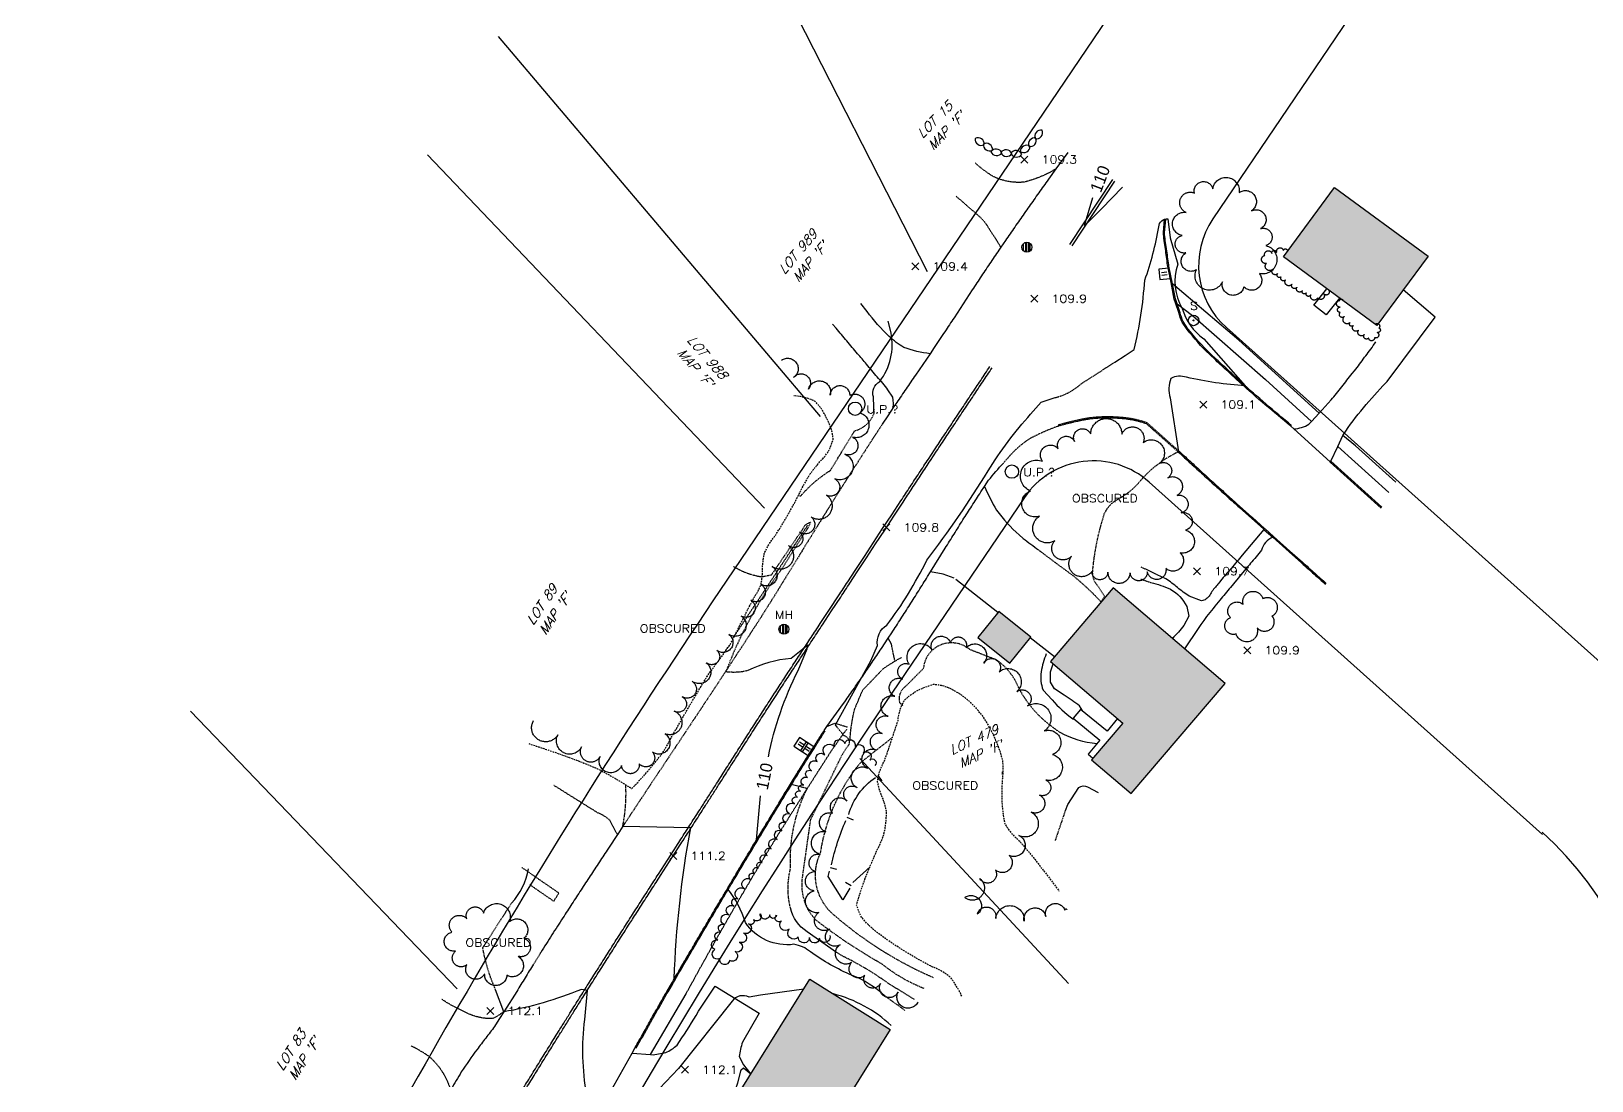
# Model space of a CAD drawing. Header units: feet. Extents: x 1023941 to 1026768, y 90264 to 94497.
# Drawn here: x 1024608.2 to 1025076.3, y 93862 to 94177 of the extents above; entities that cross this region are included whole.
import ezdxf
from ezdxf.enums import TextEntityAlignment as Align

# ---------------------------------------------------------------- set-up
doc = ezdxf.new("R2010")
doc.units = ezdxf.units.FT
doc.header["$MEASUREMENT"] = 0
for name, pattern in [('DASHED', [0.75, 0.5, -0.25]), ('HIDDEN', [0.375, 0.25, -0.125]), ('HIDDEN2', [0.1875, 0.125, -0.0625]), ('LTP300', [40, 40, 0]), ('LTP600', [40, 40, 0]), ('LTP610', [40, 40, 0]), ('LTP707', [40, 40, 0])]:
    doc.linetypes.add(name, pattern=pattern)
for name, color, linetype in [('ANNOTATE', 10, 'Continuous'), ('BRUSH', 9, 'Continuous'), ('BUILDING', 11, 'Continuous'), ('CB', 10, 'Continuous'), ('CF-FORMLINE', 11, 'HIDDEN'), ('CF-INDEX', 11, 'Continuous'), ('CF-INTERMED', 9, 'Continuous'), ('CF-OB_INTER', 9, 'HIDDEN'), ('CF-OBDEPINT', 9, 'LTP707'), ('CF-OBS_INDX', 11, 'HIDDEN'), ('CURB', 10, 'Continuous'), ('CURB_BACK', 9, 'Continuous'), ('CURB_BOTTOM', 10, 'Continuous'), ('CURB_OBSCURED', 10, 'HIDDEN2'), ('CURB_TOP', 10, 'Continuous'), ('DDRIVE', 9, 'HIDDEN2'), ('DECK', 10, 'Continuous'), ('DENSE_WD', 9, 'DASHED'), ('DRIVE', 10, 'Continuous'), ('DRIVE_OBSCURED', 10, 'HIDDEN2'), ('E1ABL', 4, 'Continuous'), ('E3BDL', 6, 'Continuous'), ('E6ABT-L', 4, 'Continuous'), ('E6BUH', 9, 'Continuous'), ('FENCE', 10, 'LTP300'), ('MH', 10, 'Continuous'), ('MH-OBS', 10, 'Continuous'), ('OBFENCE', 10, 'HIDDEN2'), ('OBS_PAVE', 10, 'HIDDEN'), ('PAINTLIN', 9, 'Continuous'), ('PAVED_RD', 10, 'Continuous'), ('SHRUBS', 9, 'LTP610'), ('SIDEWALK-OBS', 9, 'HIDDEN2'), ('SIGN', 10, 'Continuous'), ('SPOTELEV', 9, 'Continuous'), ('STEPS', 10, 'Continuous'), ('STONWALL', 10, 'Continuous'), ('TEXT-OBS', 2, 'Continuous'), ('TREELINE', 9, 'LTP600'), ('UPOLE_OBSCURED', 10, 'Continuous'), ('WALK', 10, 'Continuous')]:
    doc.layers.add(name, color=color, linetype=linetype)
doc.styles.add('60', font='simplex.shx', dxfattribs={"width": 1.15, "height": 2.4})
doc.styles.add('80SL', font='simplex.shx', dxfattribs={"oblique": 22, "height": 2.8})

# ---------------------------------------------------------------- blocks, each defined once
blk = doc.blocks.new('SIGN')
for radius in [0.49, 0.0508]:
    blk.add_circle((0, 0), radius)
blk = doc.blocks.new('CB_A')
for p, q in [((-0.12, -0.25), (-0.12, 0.25)), ((0.12, -0.25), (0.12, 0.25))]:
    blk.add_line(p, q)
at = {"flags": 128}
blk.add_lwpolyline([(0.49, 0.48), (-0.48, 0.48), (-0.48, -0.48), (0.49, -0.48)], close=True, dxfattribs=at)
blk = doc.blocks.new('STONE')
for centre, radius, start, end in [((-0.025391, -0.410156), 0.92069, 26.29479, 152.560272), ((-0.017578, 0.443359), 0.930561, 207.752918, 331.666791)]:
    blk.add_arc(centre, radius, start, end)
blk = doc.blocks.new('MH')
for p, q in [((-0.316406, -0.339844), (-0.316406, 0.349609)), ((-0.146484, 0.458984), (-0.146484, -0.427734)), ((0, -0.458984), (0, 0.474609)), ((0.146484, 0.443359), (0.146484, -0.435547)), ((0.302734, -0.332031), (0.302734, 0.365234))]:
    blk.add_line(p, q)
blk.add_circle((0, 0.007813), 0.470703)
blk = doc.blocks.new('UPOLE2')
blk.add_circle((0, 0), 0.5)
blk = doc.blocks.new('MH_OBS')
for p, q in [((-0.316406, -0.339844), (-0.316406, 0.349609)), ((-0.146484, 0.458984), (-0.146484, -0.427734)), ((0, -0.458984), (0, 0.474609)), ((0.146484, 0.443359), (0.146484, -0.435547)), ((0.302734, -0.332031), (0.302734, 0.365234))]:
    blk.add_line(p, q)
blk.add_circle((0, 0.007813), 0.470703)
blk = doc.blocks.new('SPOT')
for p, q in [((-0.5, -0.5), (0.5, 0.5)), ((-0.5, 0.5), (0.5, -0.5))]:
    blk.add_line(p, q)
blk = doc.blocks.new('DEPRESS2')
blk.add_line((0.005859, -0.996094), (0.001953, -0.001953))

msp = doc.modelspace()

# ---------------------------------------------------------------- hatches: boundary and pattern name
at = {"layer": 'E6BUH'}
h = msp.add_hatch(dxfattribs=at)
h.set_pattern_fill('ANSI36', color=256, scale=20, angle=340, style=0)
h.paths.add_polyline_path([(1024771, 93656.16), (1024780.84, 93670.66), (1024760.7, 93684.33), (1024750.86, 93669.83)])
h.paths.add_polyline_path([(1024760.42, 93725.93), (1024769.83, 93740.76), (1024773.47, 93738.45), (1024781.54, 93751.18), (1024777.49, 93753.75), (1024777.96, 93754.48), (1024762.6, 93764.22), (1024734.48, 93719.87), (1024746.36, 93712.33), (1024742.61, 93706.41), (1024749.65, 93701.94), (1024753.36, 93707.79), (1024760.33, 93703.37), (1024759.59, 93702.21), (1024764.16, 93699.31), (1024764.83, 93700.37), (1024767.91, 93698.41), (1024778.21, 93714.65)])
h.paths.add_polyline_path([(1024865.88, 93877.38), (1024841.75, 93892.45), (1024817.29, 93853.26), (1024841.42, 93838.2)])
h.paths.add_polyline_path([(1024898.42, 94002.86), (1024892.12, 93995.02), (1024901.72, 93987.31), (1024908.01, 93995.14)])
h.paths.add_polyline_path([(1024932.77, 94009.91), (1024913.92, 93987.84), (1024935.61, 93969.32), (1024926.26, 93958.36), (1024938.16, 93948.2), (1024966.37, 93981.22)])
h.paths.add_polyline_path([(1025011.87, 94088.63), (1025027.19, 94109.48), (1024999.11, 94130.12), (1024983.79, 94109.27)])

# ---------------------------------------------------------------- linework, layer by layer
at = {"layer": 'BRUSH', "flags": 128}
msp.add_lwpolyline([(1024847.77, 93905.58, -1), (1024844.62, 93904.76, -1), (1024841.63, 93904.95, -1), (1024838.27, 93905.16, -1), (1024835.55, 93907.55, -1), (1024833.24, 93910.01, -1), (1024831.7, 93911.66, -1), (1024829.71, 93911.83, -1), (1024826.84, 93912.09, -1), (1024824.8, 93910.44, -1), (1024823.29, 93909.23, -1), (1024821.88, 93906.31, -1), (1024820.61, 93903.59, -1), (1024819.29, 93900.79, -1), (1024817.7, 93898.11, -1), (1024814.72, 93898.66, -1), (1024813.27, 93901.43, -1), (1024814.09, 93904.19, -1), (1024815.07, 93906.62, -1), (1024815.99, 93908.91, -1), (1024817.45, 93911.81, -1), (1024818.92, 93914.43, -1), (1024820.12, 93916.57, -1), (1024822.1, 93919.6, -1), (1024823.98, 93922.41, -1), (1024825.16, 93924.16, -1), (1024826.28, 93925.82, -1), (1024827.41, 93927.48, -1), (1024828.9, 93929.64, -1), (1024830.18, 93931.64, -1), (1024831.93, 93934.38, -1), (1024833.31, 93937.04, -1), (1024834.48, 93939.53, -1), (1024835.67, 93942.09, -1), (1024837.09, 93945.15, -1), (1024838, 93947.1, -1), (1024838.9, 93948.88, -1), (1024839.81, 93950.68, -1), (1024841.04, 93953, -1), (1024842.27, 93955.03, -1), (1024843.96, 93957.81, -1), (1024846.19, 93959.81, -1), (1024849.08, 93962.39, -1), (1024852.21, 93963.22, -1), (1024855.3, 93962.33, -1), (1024857.7, 93960.33, -1), (1024859.7, 93958.27, -1), (1024861.26, 93956.66, -1), (1024861.26, 93956.66)], format="xyb", dxfattribs=at)
at = {"layer": 'BUILDING', "flags": 128}
for points in [[(1025011.87, 94088.63), (1024983.79, 94109.27), (1024999.11, 94130.12), (1025027.19, 94109.48), (1025011.87, 94088.63)], [(1024938.16, 93948.2), (1024966.37, 93981.22), (1024932.77, 94009.91), (1024913.92, 93987.84), (1024935.61, 93969.32), (1024926.26, 93958.36), (1024938.16, 93948.2)], [(1024908.01, 93995.14), (1024898.42, 94002.86), (1024892.12, 93995.02), (1024901.72, 93987.31), (1024908.01, 93995.14)], [(1024841.42, 93838.2), (1024817.29, 93853.26), (1024841.75, 93892.45), (1024865.88, 93877.38), (1024841.42, 93838.2)]]:
    msp.add_lwpolyline(points, close=True, dxfattribs=at)
at = {"layer": 'CF-FORMLINE', "elevation": 110, "flags": 128}
msp.add_lwpolyline([(1024827.3, 94013.17, -0.103335965), (1024818.85, 94016.33)], format="xyb", dxfattribs=at)
at = {"layer": 'CF-INDEX', "elevation": 110, "flags": 128}
for points in [[(1024935.49, 94130.18), (1024929.26, 94123.68), (1024925.98464, 94120.347), (1024924.12, 94118.7), (1024926.65, 94127.08)], [(1024839.37, 93950.08), (1024836.16, 93950.88), (1024825.72, 93934.27), (1024826.95, 93947.49)]]:
    msp.add_lwpolyline(points, dxfattribs=at)
for points in [[(1024829.29, 93959.26, -0.065665516), (1024838.21, 93985.15), (1024840.91, 93991.63), (1024841.15, 93992.78), (1024836.14, 93988.71, 0.098637022), (1024823.18, 93985.09)], [(1024849.73, 93900.54), (1024840.93162, 93906.71718, -0.198702841), (1024835.92, 93913.89)]]:
    msp.add_lwpolyline(points, format="xyb", dxfattribs=at)
at = {"layer": 'CF-INTERMED', "flags": 128}
for points, elevation in [([(1024933.27, 94077.7), (1024936.33893, 94079.6288), (1024939.08, 94081.48, 0.038825463), (1024942.23086, 94102.26042, 0.041262965), (1024946.42706, 94118.27833, -0.43046534), (1024949.18, 94120.67), (1024949.82179, 94115.01668), (1024952.13, 94107.06, 0.215470385), (1024953.45, 94093.81, 0.172915706), (1024959.90217, 94084.69558), (1024972.35, 94070.55, -0.038702644), (1024954.71367, 94073.14843, 0.200634828), (1024950.04, 94072.78, 0.163121565), (1024949.79, 94066.99), (1024952.31, 94050.76), (1024951.94, 94050.58)], 109), ([(1024860.96, 94064.15), (1024860.81, 94067.23, -0.346079124), (1024862.6993, 94071.84504, 0.216823227), (1024866.09, 94086.46), (1024865.26, 94090)], 109), ([(1024849.92, 93968.16), (1024849.4, 93968.85), (1024860.00048, 93988.01478), (1024862.06, 93992.6, -0.313499205), (1024864.88, 93998.74, 0.044791381), (1024876.83089, 94018.20031, 0.024752629), (1024895.22, 94045.03, -0.045744538), (1024907.98, 94062.08), (1024911.13, 94065.68), (1024915.35, 94067.05)], 109), ([(1024916.76, 93966.64, 0.098743146), (1024927.86, 93963.19)], 108), ([(1024918.45, 93943.15), (1024919.12, 93944.9), (1024922.48, 93950, -0.276322211), (1024925.0411, 93950.2268), (1024928.24, 93948.54)], 107), ([(1024864.2, 93887.54, 0.092294237), (1024854.39, 93893.62, -0.053168771), (1024841.9, 93900.7, 0.134597406), (1024836.96087, 93902.95268, -0.28631816), (1024822.41, 93909.48, 0.099320785), (1024817.04, 93919.62), (1024801.44, 93893.22), (1024801.03, 93892.6, -0.036507673), (1024806.01, 93937.89), (1024785.68, 93938.35), (1024785.86, 93939.7)], 111), ([(1024752.26, 93915.32, 0.138848763), (1024757.35, 93925.63)], 112), ([(1024774.78, 93857.91, -0.072995717), (1024774.19, 93880.38), (1024775.03, 93889.07), (1024773.20637, 93889.43905, -0.055530718), (1024749.89, 93882.68), (1024747.48, 93889.3)], 112), ([(1024839.91, 93889.5), (1024826.98517, 93887.65393), (1024823.49, 93887.1, 0.365215175), (1024818.41491, 93885.93597), (1024802.35, 93865.68), (1024792.85, 93855.63)], 112), ([(1024866.17, 93878.58, 0.126559638), (1024848.79, 93888.05)], 112)]:
    msp.add_lwpolyline(points, format="xyb", dxfattribs=dict(at, elevation=elevation))
at = {"layer": 'CF-INTERMED', "elevation": 113, "flags": 128}
msp.add_lwpolyline([(1024817.35, 93853.35), (1024820.18, 93861.38), (1024821.15517, 93865.33337), (1024821.8, 93865.92), (1024824.01, 93864.04)], dxfattribs=at)
at = {"layer": 'CF-OB_INTER', "flags": 128}
for points, elevation in [([(1024915.35, 94067.05, 0.126079399), (1024923.05, 94071.1), (1024933.27, 94077.7)], 109), ([(1024838.35, 94037.72), (1024838.97, 94037.47, -0.076411282), (1024847.9, 94045.16), (1024855.17, 94057.06, 0.244636867), (1024861.05, 94062.37), (1024860.96, 94064.15)], 109), ([(1024951.94, 94050.58, 0.102240205), (1024940.83142, 94042.01791, -0.090773962), (1024934.86, 94036.89, 0.17889982), (1024930.06409, 94032.23014, 0.058176124), (1024926.49, 94014.85, 0.197178022), (1024928.01, 94010.66), (1024930.13, 94007.4), (1024928.79, 94005.25)], 109), ([(1024869.66, 93974.65), (1024868.77, 93975.38, -0.313793221), (1024870.6, 93980.49), (1024875.93, 93985.87, -0.613213717), (1024889.62634, 93991.52189), (1024897.5774, 93988.42037, -0.150169362), (1024904.32114, 93979.98567, 0.133138244), (1024916.76, 93966.64)], 108), ([(1024876.01, 93889.67, -0.075501599), (1024863.41175, 93897.01968, -0.037380692), (1024843.35, 93910.42, -0.215905066), (1024839.51, 93922.82), (1024842.01, 93940.42), (1024851.49, 93959.93), (1024853.63484, 93963.22831, 0.367610194), (1024851.94, 93965.54), (1024849.92, 93968.16)], 109), ([(1024878.87, 93892.9, -0.076558458), (1024849.07658, 93911.67237, -0.345146356), (1024844.97, 93930.43, -0.134866918), (1024856.92015, 93957.46877), (1024866.54, 93965.06)], 108), ([(1024785.86, 93939.7, 0.055670513), (1024786.53, 93950.73)], 111), ([(1024747.48, 93889.3, -0.063085181), (1024743.63, 93901.95), (1024752.26, 93915.32)], 112)]:
    msp.add_lwpolyline(points, format="xyb", dxfattribs=dict(at, elevation=elevation))
for points, elevation in [([(1024915.4, 93934.07), (1024918.45, 93943.15)], 107), ([(1024870.21, 93883.14), (1024864.2, 93887.54)], 111)]:
    msp.add_lwpolyline(points, dxfattribs=dict(at, elevation=elevation))
at = {"layer": 'CF-OBDEPINT', "elevation": 107, "flags": 128}
for points in [[(1024853.4, 93941.93, -0.172583291), (1024861.44, 93953.03)], [(1024848.21, 93926.84, -0.046012046), (1024852.56, 93940.12)]]:
    msp.add_lwpolyline(points, format="xyb", dxfattribs=at)
for points in [[(1024899.46, 93954.71), (1024899.45, 93953.94)], [(1024853.7, 93919.77), (1024851.68, 93916.3), (1024851.68, 93916.3), (1024847.24, 93923.3), (1024847.68, 93924.91)], [(1024859.81, 93926.18), (1024854.67, 93921.52)]]:
    msp.add_lwpolyline(points, dxfattribs=at)
at = {"layer": 'CF-OBS_INDX', "elevation": 110, "flags": 128}
for points in [[(1024823.18, 93985.09, -0.091494711), (1024816.61, 93984.72, -0.071005789), (1024833.25327, 94015.47787), (1024841.21, 94027.99), (1024842, 94029.54, 0.263890852), (1024839.51815, 94027.46135), (1024830.14, 94013.74), (1024827.3, 94013.17)], [(1024835.92, 93913.89, -0.123367729), (1024835.96, 93925.75, -0.129877035), (1024840.94, 93949.69), (1024839.37, 93950.08)], [(1024873.11, 93886.4), (1024865.40758, 93891.13553, 0.042791058), (1024851.31365, 93899.55936), (1024849.73, 93900.54)]]:
    msp.add_lwpolyline(points, format="xyb", dxfattribs=at)
at = {"layer": 'CURB', "flags": 128}
for points in [[(1024986.04, 94058.43, -0.003018), (1024978.38, 94064.85, -0.006043), (1024970.86, 94071.46, -0.003017), (1024967.19, 94074.85, -0.003028), (1024963.51, 94078.24), (1024961.64, 94080.02, -0.038432), (1024954.92, 94087.49), (1024953.4, 94089.69, -0.048957), (1024952.43, 94092.6), (1024951.45, 94095.51), (1024951.08, 94096.62), (1024950.11, 94101.55), (1024949.14, 94106.43), (1024949.07, 94106.82, -0.008269), (1024948.44, 94111.7, -0.039439), (1024947.81, 94116.59), (1024948.17, 94120.49)], [(1024952.56, 94050.91, 0.000593), (1024956.25, 94047.53, 0.000593), (1024959.93, 94044.15, 0.000593), (1024963.64, 94040.79, 0.00059), (1024967.34, 94037.43, 0.000278), (1024969.09, 94035.86, 0.00029), (1024970.84, 94034.28, 0.000604), (1024974.49, 94031.02), (1024978.14, 94027.75), (1024978.29, 94027.62), (1024980.81, 94025.37), (1024985.76, 94020.97), (1024989.5, 94017.65, -0.000502), (1024993.23, 94014.32, -0.00023), (1024994.94, 94012.79, -0.00023), (1024996.65, 94011.26)]]:
    msp.add_lwpolyline(points, format="xyb", dxfattribs=at)
msp.add_lwpolyline([(1025013.18, 94033.87), (1024997.87, 94047.69), (1024997.79, 94047.76)], dxfattribs=at)
at = {"layer": 'CURB_BACK', "flags": 128}
for points in [[(1024986.26, 94058.68, -0.003008), (1024978.6, 94065.1, -0.00602), (1024971.08, 94071.71, -0.003005), (1024967.41, 94075.1, -0.003022), (1024963.73, 94078.49), (1024961.88, 94080.25, -0.038828), (1024955.17, 94087.72), (1024953.7, 94089.86, -0.047906), (1024952.81, 94092.5), (1024951.93, 94095.15), (1024951.41, 94096.71), (1024950.51, 94101.21), (1024949.46, 94106.51), (1024949.4, 94106.88, -0.008337), (1024948.77, 94111.73, -0.039491), (1024948.15, 94116.59), (1024948.5, 94120.46)], [(1024952.34, 94050.66, 0.000591), (1024956.02, 94047.28, 0.000591), (1024959.71, 94043.91, 0.000591), (1024963.41, 94040.55, 0.00059), (1024967.12, 94037.19, 0.000278), (1024968.87, 94035.61, 0.00029), (1024970.61, 94034.04), (1024977.93, 94027.5), (1024978.07, 94027.37), (1024980.6, 94025.12), (1024985.54, 94020.72), (1024989.27, 94017.4, -0.000499), (1024993.01, 94014.07, -0.000231), (1024994.73, 94012.53, -0.000231), (1024996.45, 94010.99)], [(1024789.66, 93871.81, -0.001202), (1024792.1, 93876.18, -0.001202), (1024794.54, 93880.54, -0.001202), (1024797.02, 93884.88, -0.001204), (1024799.5, 93889.23), (1024800.49, 93890.92, -0.000579), (1024803, 93895.24, -0.000437), (1024805.52, 93899.56, -0.000437), (1024808.06, 93903.87, -0.000397), (1024810.59, 93908.18, -0.000397), (1024813.14, 93912.49, -0.000361), (1024815.68, 93916.79, -0.000246), (1024817.43, 93919.72, -0.000266), (1024819.17, 93922.64, -0.00039), (1024821.74, 93926.93, -0.000426), (1024824.31, 93931.22, -0.000426), (1024826.89, 93935.5, -0.000426), (1024829.47, 93939.79, -0.000426), (1024832.07, 93944.06, -0.000433), (1024834.67, 93948.33, -0.000205), (1024835.91, 93950.35, -0.000626), (1024837.14, 93952.37, -0.00132), (1024839.78, 93956.62, -0.001739), (1024842.43, 93960.86, -0.001258), (1024844.37, 93963.91, -0.001258), (1024846.32, 93966.96)]]:
    msp.add_lwpolyline(points, format="xyb", dxfattribs=at)
msp.add_lwpolyline([(1025013.38, 94034.14), (1024998.02, 94048)], dxfattribs=at)
at = {"layer": 'CURB_BOTTOM', "flags": 128}
msp.add_lwpolyline([(1024789.37, 93871.98, -0.0012), (1024791.81, 93876.34, -0.0012), (1024794.25, 93880.71, -0.001201), (1024796.73, 93885.05, -0.001211), (1024799.21, 93889.39), (1024800.2, 93891.09, -0.000574), (1024802.72, 93895.41, -0.000436), (1024805.24, 93899.73, -0.000436), (1024807.77, 93904.04, -0.000397), (1024810.3, 93908.35, -0.000397), (1024812.85, 93912.65, -0.000362), (1024815.4, 93916.95, -0.000247), (1024817.14, 93919.88, -0.000266), (1024818.88, 93922.81, -0.00039), (1024821.45, 93927.1, -0.000424), (1024824.02, 93931.39, -0.000424), (1024826.6, 93935.67, -0.000429), (1024829.19, 93939.96, -0.000429), (1024831.79, 93944.23, -0.000429), (1024834.38, 93948.5, -0.000204), (1024835.62, 93950.52, -0.000626), (1024836.86, 93952.55, -0.001319), (1024839.5, 93956.79, -0.001741), (1024842.14, 93961.04, -0.00126), (1024844.09, 93964.09, -0.00126), (1024846.04, 93967.14)], format="xyb", dxfattribs=at)
at = {"layer": 'CURB_OBSCURED', "flags": 128}
for points in [[(1024916.24, 94058.86, -0.022756), (1024924.48, 94060.84, -0.05975), (1024934.75, 94061.19, -0.071056), (1024942.76, 94059.58), (1024950.81, 94052.45), (1024952.56, 94050.91)], [(1024916.31, 94058.54, -0.022796), (1024924.53, 94060.51, -0.059813), (1024934.72, 94060.86, -0.069434), (1024942.6, 94059.27), (1024951.39, 94051.5), (1024952.34, 94050.66)]]:
    msp.add_lwpolyline(points, format="xyb", dxfattribs=at)
at = {"layer": 'CURB_TOP', "flags": 128}
msp.add_lwpolyline([(1024789.39, 93871.97, -0.0012), (1024791.83, 93876.33, -0.0012), (1024794.27, 93880.7, -0.001201), (1024796.75, 93885.04, -0.001207), (1024799.23, 93889.38), (1024800.22, 93891.08, -0.000578), (1024802.73, 93895.4, -0.000436), (1024805.25, 93899.72, -0.000436), (1024807.79, 93904.03, -0.000397), (1024810.32, 93908.34, -0.000397), (1024812.87, 93912.64, -0.000363), (1024815.41, 93916.94, -0.000247), (1024817.16, 93919.87, -0.000265), (1024818.9, 93922.8, -0.000389), (1024821.47, 93927.09, -0.000425), (1024824.04, 93931.38, -0.000425), (1024826.62, 93935.66, -0.000427), (1024829.21, 93939.95, -0.000427), (1024831.8, 93944.22, -0.00043), (1024834.4, 93948.49, -0.000204), (1024835.64, 93950.51, -0.000626), (1024836.88, 93952.54, -0.00132), (1024839.52, 93956.78, -0.001742), (1024842.16, 93961.03, -0.001261), (1024844.11, 93964.08, -0.001261), (1024846.06, 93967.13)], format="xyb", dxfattribs=at)
at = {"layer": 'DDRIVE', "flags": 128}
for points in [[(1024915.56, 94135.66, -0.076129), (1024905.99, 94131.69, -0.137018), (1024896.7, 94133.41, -0.048015), (1024891.31, 94137.47)], [(1024885.61, 94127.44, -0.021558), (1024889.38, 94124.15, -0.021558), (1024893.16, 94120.86), (1024893.95, 94120.02, -0.036987), (1024895.77, 94117.26, -0.007964), (1024897.6, 94114.49), (1024899.01, 94112.14)], [(1024750.13, 93882.99, -0.074274), (1024746.57, 93880.65, -0.098552), (1024740.2, 93881.75, -0.048338), (1024731.37, 93886.42)], [(1024734.09, 93859.36, 0.027771), (1024731.98, 93863.93, 0.084078), (1024727.43, 93869.34, 0.039517), (1024722.12, 93872.47)]]:
    msp.add_lwpolyline(points, format="xyb", dxfattribs=at)
at = {"layer": 'DECK', "flags": 128}
msp.add_lwpolyline([(1024934, 93970.69), (1024930.89, 93966.91), (1024922.91, 93973.47), (1024920.75, 93970.84), (1024928.74, 93964.26), (1024925.25, 93960.02), (1024926.67, 93958.85)], dxfattribs=at)
at = {"layer": 'DENSE_WD', "flags": 128}
for points, elevation in [([(1024788.33, 93949.68, 0.024742), (1024797.35, 93960.08, 0.023906), (1024800.66, 93965.86, -0.001859), (1024803.97, 93971.63, -0.006488), (1024810.84, 93983.2, -0.010147), (1024814.22, 93987.9, 0.017009), (1024817.59, 93992.6, 0.020209), (1024820.73, 93998.71, -0.003105), (1024823.87, 94004.82, -0.001507), (1024825.45, 94007.76, 0.039408), (1024827.03, 94010.69, 0.057115), (1024827.54, 94015.47, -0.046574), (1024828.06, 94020.24, -0.064378), (1024831.5, 94025.85, 0.006226), (1024834.94, 94031.46, 0.006759), (1024838.36, 94037.74, -0.024985), (1024841.77, 94044.01, -0.01691), (1024844.76, 94047.82, 0.064737), (1024847.75, 94051.63), (1024848.72, 94054.49, 0.119609), (1024846.74, 94060.88, 0.106974), (1024843.12, 94066, 0.089876), (1024836.94, 94067.57)], 111.7), ([(1024887.37, 93887.36, 0.04377), (1024883.91, 93893.09, 0.086367), (1024878.27, 93896.26, -0.009412), (1024872.64, 93899.42, -0.031017), (1024861.33, 93906.96, -0.052179), (1024857.01, 93911.38), (1024855.74, 93914.73, -0.033073), (1024860.1, 93926.99, -0.006543), (1024862.01, 93931.47, 0.042653), (1024863.92, 93935.95, 0.070981), (1024864.69, 93942.92, 0.057196), (1024863.36, 93947.43, -0.065768), (1024862.03, 93951.95, -0.090307), (1024864.11, 93957.98, 0.002318), (1024866.2, 93964, 0.002344), (1024868.19, 93970.13, -0.113774), (1024870.18, 93976.26, -0.095818), (1024875.78, 93979.94), (1024878.81, 93981.01, -0.119851), (1024884.81, 93979.25, -0.069025), (1024889.95, 93975.57, -0.100892), (1024897.3, 93964.55, -0.050441), (1024899.5, 93958.15, -0.055635), (1024899.43, 93951.98, 0.022506), (1024899.36, 93945.81, 0.038742), (1024900.21, 93939.19, 0.097087), (1024904.47, 93934.15, -0.005862), (1024908.73, 93929.1, -0.005666), (1024916.5, 93918.98)], 112.16), ([(1024757.4, 93963.2, -0.007526), (1024769.52, 93959.06, -0.016631), (1024778.31, 93955.53, -0.020222), (1024788.33, 93949.68)], 111.66)]:
    msp.add_lwpolyline(points, format="xyb", dxfattribs=dict(at, elevation=elevation))
at = {"layer": 'DRIVE', "flags": 128}
for points in [[(1024997.87, 94047.69), (1024998.02, 94048), (1025000.1, 94052.37), (1025001.68, 94055.7), (1025001.8, 94055.94, -0.032277), (1025007.87, 94063.96, -0.019302), (1025014.51, 94071.45), (1025014.96, 94071.91), (1025029.38, 94091.16), (1025019.78, 94099.39)], [(1024877.81, 94080.19, -0.06088), (1024869.97, 94082.07, -0.050457), (1024865.53, 94085.39, -0.036064), (1024858.89, 94092.89), (1024857.04, 94095.27)], [(1024866.98, 94064.34), (1024866.63, 94067.2), (1024865.17, 94069.4, 0.022139), (1024861.96, 94073.23, 0.001071), (1024858.75, 94077.06, 0.000442), (1024857.41, 94078.63, -0.000135), (1024856.07, 94080.21, -0.000327), (1024852.84, 94084.03, 0.000305), (1024849.62, 94087.84), (1024848.54, 94089.11)], [(1024986.93, 94057.62, 0.108988), (1024991.47, 94059.03), (1024992.22, 94059.85), (1024994.51, 94062.33), (1024998.18, 94066.33, 0.012007), (1025001.32, 94070.29, -0.00199), (1025004.45, 94074.24), (1025005.15, 94075.11, 0.008483), (1025008.14, 94079.12, 0.010323), (1025011.13, 94083.13), (1025011.58, 94083.79)], [(1024894.16, 94040.39, 0.030685), (1024897.76, 94033.24, 0.057385), (1024904.53, 94025.86), (1024905.74, 94024.79, 0.01478), (1024908.05, 94023.05, 0.01478), (1024910.36, 94021.31)], [(1024977.93, 94027.5), (1024977.93, 94027.49), (1024971.39, 94019.72, 0.00028), (1024968.19, 94015.88, 0.000298), (1024964.98, 94012.04), (1024964.43, 94011.38, 0.001667), (1024962.36, 94008.86, -0.139576), (1024960.29, 94006.35), (1024959.22, 94006.07), (1024955.57, 94007.47, -0.046038), (1024952.05, 94010.03, 0.034471), (1024948.54, 94012.6), (1024945.96, 94013.84)], [(1024980.6, 94025.12), (1024980.6, 94025.12, 0.230834), (1024977.27, 94021.21, 0.001381), (1024973.95, 94017.3, 0.000594), (1024972.53, 94015.61), (1024971.12, 94013.92), (1024967.91, 94010.08, 0.003589), (1024964.7, 94006.24, 0.006748), (1024960.77, 94001.31, 0.012304), (1024954.18, 93991.63)], [(1024944.07, 94011.52, -0.055474), (1024949.89, 94009.5, -0.153927), (1024954.79, 94004.35), (1024955.46, 94001.42), (1024953.97, 93998.68, -0.03495), (1024950.52, 93994.75)], [(1024788.44, 93870.33), (1024793.96, 93869.89), (1024794.75, 93869.83), (1024798.51, 93870.46, 0.07589), (1024801.92, 93872.69, 0.009455), (1024807.6, 93881.6), (1024808.38, 93882.85), (1024813.33, 93890.35), (1024826.51, 93882.25), (1024821.53, 93873.57, 0.036459), (1024820.5, 93869.29), (1024821.84, 93866.83), (1024824, 93864.01)]]:
    msp.add_lwpolyline(points, format="xyb", dxfattribs=at)
for points in [[(1024885.01, 94012.86), (1024881.73, 94014.08), (1024877.95, 94014.74)], [(1024866.3, 93992.5), (1024866.19, 93993.02), (1024865.24, 93994.79)], [(1024846.88, 93968.31), (1024849.24, 93969.37), (1024850.6, 93968.94)]]:
    msp.add_lwpolyline(points, dxfattribs=at)
at = {"layer": 'DRIVE_OBSCURED', "flags": 128}
for points in [[(1024910.36, 94021.31, 0.000415), (1024912.04, 94020.04, 0.000415), (1024913.72, 94018.77, 0.000912), (1024917.43, 94016, -0.013163), (1024921.14, 94013.24, -0.030758), (1024928.45, 94006.41), (1024929.14, 94005.66)], [(1024784, 93935.87), (1024781.74, 93940.19, 0.086411), (1024778.14, 93942.41, -0.00086), (1024774.55, 93944.63, -0.001018), (1024770.31, 93947.29, -0.00097), (1024766.08, 93949.94), (1024764.91, 93950.68)]]:
    msp.add_lwpolyline(points, format="xyb", dxfattribs=at)
for points in [[(1024945.96, 94013.84), (1024941.1, 94016.17)], [(1024941.01, 94012.58), (1024944.07, 94011.52)], [(1024867.21, 93988.26), (1024866.3, 93992.5)], [(1024850.6, 93968.94), (1024853.13, 93968.12)]]:
    msp.add_lwpolyline(points, dxfattribs=at)
at = {"layer": 'E1ABL'}
for p, q in [((1024844.89018, 94061.3803), (1024748.38485, 94175.43541)), ((1024828.16262, 94033.89354), (1024727.00554, 94139.88773)), ((1024735.94122, 93889.58662), (1024655.90849, 93972.92892)), ((1024856.70632, 93958.68561), (1024919.31707, 93891.19973))]:
    msp.add_line(p, q, dxfattribs=at)
at = {"layer": 'E1ABL', "flags": 128}
msp.add_lwpolyline([(1024877.06546, 94104.75975), (1024833.15196, 94190.87196), (1024791.74303, 94239.69374)], dxfattribs=at)
at = {"layer": 'E3BDL'}
for p, q in [((1025026.62245, 94322.32312), (1024812.67811, 94006.01575)), ((1025076.32152, 94288.70761), (1024962.66256, 94120.6678)), ((1024966.68619, 94088.04324), (1025094.88261, 93973.16198)), ((1024943.507, 94041.67593), (1025061.51397, 93935.92579)), ((1024906.11473, 94037.0643), (1024862.37752, 93972.40075))]:
    msp.add_line(p, q, dxfattribs=at)
for centre, radius, start, end in [((1024983.37051, 94106.66134), 25, 145.9263205, 228.1353796), ((1024926.82267, 94023.05784), 25, 48.1353796, 145.9263205), ((1026563.31154, 92821.92104), 2113.48, 145.92632053, 153.20845171), ((1026563.31154, 92821.92104), 2053.48, 145.92632053, 162.19812253), ((1024994.66312, 93862.16921), 100, 318.1353796, 48.1353796)]:
    msp.add_arc(centre, radius, start, end, dxfattribs=at)
at = {"layer": 'FENCE', "flags": 128}
for points in [[(1024898.15, 94002.53), (1024885.58, 94012.42)], [(1024915.09, 93989.21), (1024907.83, 93994.92)]]:
    msp.add_lwpolyline(points, dxfattribs=at)
at = {"layer": 'OBFENCE', "flags": 128}
msp.add_lwpolyline([(1024841.08, 94028.73), (1024827.55, 94008.23), (1024819.15, 93995.62)], dxfattribs=at)
msp.add_lwpolyline([(1024853.77, 93964.01, -0.046277), (1024855.17, 93973.51), (1024856.62, 93976.94), (1024857.61, 93979.26), (1024858.91, 93980.61), (1024863.78, 93985.69, -0.03039), (1024869.29, 93989.08)], format="xyb", dxfattribs=at)
at = {"layer": 'OBS_PAVE', "flags": 128}
for points in [[(1024863.46, 94059.03, 0.000823), (1024861.55, 94056.1, 0.000823), (1024859.64, 94053.16, 0.001176), (1024856.94, 94048.96, 0.000722), (1024854.24, 94044.75, 0.000722), (1024851.56, 94040.52, 0.000534), (1024848.88, 94036.3), (1024848.69, 94036, 0.001283), (1024846.05, 94031.75, 0.000748), (1024843.4, 94027.51, 0.000748), (1024840.78, 94023.25), (1024838.17, 94018.99), (1024835.54, 94014.73, -0.000927), (1024832.92, 94010.47, -0.000927), (1024830.27, 94006.23, -0.001631), (1024827.62, 94002, -0.000859), (1024826.2, 93999.78, -0.000621), (1024824.78, 93997.56, -0.001178), (1024822.05, 93993.37, -0.000601), (1024819.33, 93989.18, -0.000601), (1024816.58, 93985, -0.000433), (1024813.83, 93980.82, -0.000433), (1024811.07, 93976.65, -0.000261), (1024808.31, 93972.48, -0.000261), (1024805.55, 93968.32), (1024802.78, 93964.15), (1024800, 93959.99), (1024797.23, 93955.83), (1024794.46, 93951.67, 0.00025), (1024791.69, 93947.5, 0.000237), (1024789.08, 93943.56, 0.000237), (1024786.47, 93939.62)], [(1024899.82, 94047.38), (1024901.89, 94049.8), (1024902.14, 94050.05, -0.049965), (1024907.4, 94054.56, -0.042394), (1024916.31, 94058.54)]]:
    msp.add_lwpolyline(points, format="xyb", dxfattribs=at)
msp.add_lwpolyline([(1024761.02, 93900.49), (1024759.05, 93897.34), (1024758.85, 93897.01)], dxfattribs=at)
at = {"layer": 'PAINTLIN', "flags": 128}
for points in [[(1024919.77, 94113), (1024932.66, 94132.48)], [(1024920.4, 94112.59), (1024933.25, 94132.01)]]:
    msp.add_lwpolyline(points, dxfattribs=at)
for points in [[(1024755.8, 93859.77, -0.000535), (1024758.42, 93864.02, -0.000368), (1024761.05, 93868.28, -0.000368), (1024763.69, 93872.52, -0.000392), (1024766.32, 93876.77, -0.00027), (1024768.15, 93879.7, -0.000352), (1024769.98, 93882.62, -0.00051), (1024772.64, 93886.85, -0.00038), (1024775.31, 93891.08, -0.00038), (1024777.99, 93895.31, -0.000233), (1024780.66, 93899.53, -0.000233), (1024783.35, 93903.75, -0.000208), (1024786.03, 93907.97), (1024787.12, 93909.67, -0.000129), (1024788.21, 93911.38, -0.000318), (1024790.91, 93915.59, -0.000197), (1024793.6, 93919.8, -0.000197), (1024796.31, 93924.01), (1024799.01, 93928.21), (1024801.72, 93932.42, 0.000102), (1024804.42, 93936.62, 0.000102), (1024807.12, 93940.83, 0.000296), (1024809.83, 93945.04, 0.000197), (1024811.62, 93947.85, 0.000145), (1024813.42, 93950.66, 0.000217), (1024816.11, 93954.87, -0.000126), (1024818.8, 93959.09, -0.000126), (1024821.49, 93963.3, -0.000511), (1024824.18, 93967.52, -0.000511), (1024826.89, 93971.72, -0.00073), (1024829.6, 93975.92), (1024831.17, 93978.33, -0.000511), (1024833.9, 93982.52, -0.000342), (1024836.64, 93986.7, -0.000342), (1024839.38, 93990.88, -0.000123), (1024842.13, 93995.06, -0.000123), (1024844.88, 93999.23), (1024847.63, 94003.41), (1024850.38, 94007.58, 0.000211), (1024853.13, 94011.76), (1024854.24, 94013.46), (1024855.36, 94015.15), (1024858.1, 94019.34), (1024860.84, 94023.52), (1024863.58, 94027.7), (1024866.32, 94031.88), (1024869.06, 94036.06, -0.000192), (1024871.81, 94040.24, -0.000192), (1024874.56, 94044.42, -0.000251), (1024877.31, 94048.59), (1024879.15, 94051.39, -0.000258), (1024881.92, 94055.56, -0.000252), (1024884.68, 94059.72, -0.000252), (1024887.45, 94063.89, -0.000253), (1024890.22, 94068.05, -0.000253), (1024893, 94072.21, -0.000253), (1024895.77, 94076.36)], [(1024756.43, 93859.37, -0.000536), (1024759.06, 93863.62, -0.000367), (1024761.68, 93867.88, -0.000367), (1024764.32, 93872.13, -0.000394), (1024766.96, 93876.37, -0.000271), (1024768.79, 93879.3, -0.000351), (1024770.61, 93882.22, -0.000509), (1024773.28, 93886.45, -0.000379), (1024775.94, 93890.68, -0.000379), (1024778.62, 93894.91, -0.000233), (1024781.3, 93899.13, -0.000233), (1024783.98, 93903.35, -0.000211), (1024786.66, 93907.56), (1024787.75, 93909.27, -0.000128), (1024788.84, 93910.97, -0.000316), (1024791.54, 93915.18, -0.000197), (1024794.24, 93919.39, -0.000197), (1024796.94, 93923.6), (1024799.64, 93927.81), (1024802.35, 93932.01, 0.000102), (1024805.05, 93936.22, 0.000102), (1024807.76, 93940.42, 0.000294), (1024810.46, 93944.63, 0.000196), (1024812.25, 93947.44, 0.000147), (1024814.05, 93950.25, 0.00022), (1024816.74, 93954.46, -0.000126), (1024819.43, 93958.68, -0.000126), (1024822.12, 93962.89, -0.000511), (1024824.81, 93967.11, -0.000511), (1024827.52, 93971.31, -0.000727), (1024830.23, 93975.51), (1024831.79, 93977.92, -0.000516), (1024834.53, 93982.11, -0.00034), (1024837.26, 93986.29, -0.00034), (1024840.01, 93990.47, -0.000125), (1024842.76, 93994.65, -0.000125), (1024845.51, 93998.82), (1024848.26, 94003), (1024851.01, 94007.17, 0.000213), (1024853.76, 94011.35), (1024854.87, 94013.05), (1024855.98, 94014.74), (1024858.72, 94018.92), (1024861.46, 94023.1), (1024864.21, 94027.29), (1024866.95, 94031.47), (1024869.69, 94035.65, -0.00019), (1024872.43, 94039.83, -0.00019), (1024875.18, 94044, -0.000256), (1024877.93, 94048.18), (1024879.78, 94050.97, -0.000255), (1024882.54, 94055.14, -0.000252), (1024885.3, 94059.31, -0.000252), (1024888.07, 94063.47, -0.000253), (1024890.84, 94067.63, -0.000253), (1024893.62, 94071.79, -0.000253), (1024896.4, 94075.95)]]:
    msp.add_lwpolyline(points, format="xyb", dxfattribs=at)
at = {"layer": 'PAVED_RD', "flags": 128}
for points in [[(1024919.16, 94140.64), (1024915.56, 94135.66), (1024913.3, 94132.54, 0.001562), (1024910.4, 94128.46, 0.001083), (1024907.51, 94124.38, 0.001083), (1024904.65, 94120.28, 0.001106), (1024901.79, 94116.18, 0.000542), (1024900.4, 94114.16), (1024899.01, 94112.14), (1024898.8, 94111.84, 0.002504), (1024896.01, 94107.69, 0.001286), (1024893.23, 94103.54, 0.001286), (1024890.48, 94099.36), (1024887.73, 94095.18), (1024884.99, 94091, -0.000946), (1024882.25, 94086.82, -0.000541), (1024880.66, 94084.44, -0.002181), (1024879.08, 94082.05), (1024877.81, 94080.19), (1024873.44, 94073.79, -0.000345), (1024870.61, 94069.67, 0.002523), (1024867.79, 94065.55), (1024866.98, 94064.34), (1024865.1, 94061.54), (1024863.46, 94059.03)], [(1024846.04, 93967.14), (1024846.88, 93968.31), (1024851.88, 93975.26, 0.001847), (1024854.74, 93979.36, 0.001715), (1024857.61, 93983.46, 0.001715), (1024860.41, 93987.59, 0.001961), (1024863.22, 93991.73), (1024865.24, 93994.79), (1024866.34, 93996.44, 0.002677), (1024869.04, 94000.64, 0.001554), (1024871.75, 94004.84, 0.001555), (1024874.41, 94009.08, 0.000929), (1024877.07, 94013.32), (1024877.95, 94014.74), (1024882.34, 94021.82, -0.000506), (1024885, 94026.06, -0.001473), (1024887.65, 94030.3, -0.001472), (1024890.35, 94034.5, -0.002712), (1024893.05, 94038.71), (1024894.16, 94040.39), (1024895.37, 94042.21, -0.02387), (1024899.82, 94047.38)], [(1024786.47, 93939.62), (1024786.17, 93939.17), (1024784.09, 93936.01), (1024784, 93935.87), (1024781.29, 93931.76, 0.000192), (1024778.59, 93927.66, 0.000196), (1024775.85, 93923.48, 0.000502), (1024773.1, 93919.3, 0.000502), (1024770.38, 93915.11, 0.000768), (1024767.65, 93910.92, 0.000467), (1024766.01, 93908.36, 0.001411), (1024764.37, 93905.81, 0.001461), (1024762.7, 93903.15, 0.001461), (1024761.02, 93900.49)], [(1024758.85, 93897.01, -0.001285), (1024756.32, 93892.92, -0.001285), (1024753.8, 93888.83), (1024750.13, 93882.99), (1024748.47, 93880.37), (1024747.13, 93878.29, -0.014308), (1024744.51, 93874.83, 0.004509), (1024741.89, 93871.37, 0.01263), (1024737.18, 93864.68, 0.009056), (1024735.66, 93862.07, 0.020713), (1024734.14, 93859.46)]]:
    msp.add_lwpolyline(points, format="xyb", dxfattribs=at)
for points in [[(1024997.79, 94047.76), (1024986.93, 94057.62), (1024986.04, 94058.43)], [(1024782.1, 93859.11), (1024788.44, 93870.33), (1024789.37, 93871.98)]]:
    msp.add_lwpolyline(points, dxfattribs=at)
at = {"layer": 'SHRUBS', "flags": 128}
for points in [[(1024997.41, 94099.25, -1), (1024995.9, 94098.22, -1), (1024994.09, 94096.97, -1), (1024992.03, 94097.87, -1), (1024990.65, 94098.47, -1), (1024989.51, 94099.16, -1), (1024987.86, 94100.14, -1), (1024986.41, 94101.11, -1), (1024984.46, 94102.4, -1), (1024983.14, 94103.28, -1), (1024982.1, 94104.23, -1), (1024980.62, 94105.58, -1), (1024978.7, 94107.32, -1), (1024978.19, 94109.68, -1), (1024980.35, 94110.27, -1), (1024981.8, 94110.67, -1), (1024983.81, 94111.23, -1), (1024984.99, 94110.91, -1), (1024984.99, 94110.91)], [(1025011.32, 94089.03, -1), (1025012.48, 94087.94, -1), (1025011.89, 94086.65, -1), (1025011.14, 94085, -1), (1025009.38, 94084.92, -1), (1025008.07, 94085.95, -1), (1025006.37, 94087.28, -1), (1025004.8, 94088.66, -1), (1025003.8, 94089.54, -1), (1025002.07, 94091.34, -1), (1025000.85, 94092.6, -1), (1025000.79, 94094.18, -1), (1025000.7, 94096.19, -1), (1025001.62, 94096.16)]]:
    msp.add_lwpolyline(points, format="xyb", dxfattribs=at)
at = {"layer": 'SIDEWALK-OBS', "flags": 128}
msp.add_lwpolyline([(1024804.59, 93888.07, -0.000872), (1024806.27, 93891.14, -0.000872), (1024807.95, 93894.21, -0.000872), (1024809.65, 93897.27, -0.000873), (1024811.35, 93900.33, -0.000873), (1024813.07, 93903.38, -0.000874), (1024814.79, 93906.42, -0.000874), (1024816.53, 93909.46, -0.000874), (1024818.28, 93912.5, -0.000874), (1024820.04, 93915.52, -0.000873), (1024821.8, 93918.54, -0.000851), (1024823.54, 93921.48, -0.001016), (1024825.28, 93924.42, -0.001042), (1024827.09, 93927.41, -0.001067), (1024828.9, 93930.41, -0.001067), (1024830.74, 93933.39, -0.000853), (1024832.57, 93936.37, -0.000853), (1024834.43, 93939.34, -0.000642), (1024836.28, 93942.3, -0.000642), (1024838.15, 93945.26, -0.000429), (1024840.03, 93948.22, -0.000429), (1024841.91, 93951.17, -0.000215), (1024843.79, 93954.13, -0.000215), (1024845.67, 93957.07), (1024847.56, 93960.02), (1024847.79, 93960.38, -0.009066), (1024849.79, 93963.26, -0.009622), (1024851.79, 93966.13), (1024852.93, 93967.62)], format="xyb", dxfattribs=at)
msp.add_lwpolyline([(1024757.7, 93920.87), (1024761.31, 93918.38), (1024764.92, 93915.89), (1024766.45, 93918.34), (1024760.9, 93922.16), (1024755.35, 93925.99)], dxfattribs=at)
at = {"layer": 'STEPS', "flags": 128}
msp.add_lwpolyline([(1025000.64, 94096.88), (1024996.64, 94091.86), (1024992.98, 94094.77), (1024996.87, 94099.65)], dxfattribs=at)
at = {"layer": 'TREELINE', "flags": 128}
for points in [[(1024957.71, 94105.38, -1), (1024954.54, 94110.47, -1), (1024953.46, 94115.69, -1), (1024954.61, 94122.6, -1), (1024957.09, 94128.42, -1), (1024962.62, 94129.66, -1), (1024970.51, 94128.6, -1), (1024974.25, 94123.09, -1), (1024976.97, 94117.74, -1), (1024978.54, 94112.64, -1), (1024976.59, 94104.27, -1), (1024971.96, 94100.29, -1), (1024965.51, 94101.78, -1), (1024957.71, 94105.38, -1), (1024957.71, 94105.38)], [(1024926.37, 94014.84, -1), (1024920.2, 94019.39, -1), (1024915.24, 94024.09, -1), (1024910.66, 94031.45, -1), (1024907.94, 94038.97, -1), (1024911.56, 94047.93, -1), (1024916.27, 94051.66, -1), (1024921.12, 94053.88, -1), (1024926, 94056.13, -1), (1024935.33, 94056.03, -1), (1024941.77, 94053.58, -1), (1024946.52, 94047.2, -1), (1024949.11, 94042.95, -1), (1024951.95, 94037.67, -1), (1024953.18, 94032.48, -1), (1024954.43, 94027.26, -1), (1024952.83, 94020.45, -1), (1024948.56, 94015.77, -1), (1024942.98, 94014.79, -1), (1024937.83, 94014.49, -1), (1024931.17, 94014.69, -1), (1024926.37, 94014.84, -1), (1024926.37, 94014.84)], [(1024967.95, 94000.99, -1), (1024971.75, 94004.93, -1), (1024977.63, 94006.71, -1), (1024980.38, 94001.43, -1), (1024975.93, 93997.93, -1), (1024969.62, 93996.1, -1), (1024967.95, 94000.99, -1), (1024967.95, 94000.99)], [(1024734.38, 93906.61, -1), (1024738.79, 93910.68, -1), (1024743.85, 93912.35, -1), (1024751.68, 93909.79, -1), (1024755.97, 93904.75, -1), (1024754.19, 93899.37, -1), (1024750.84, 93893.66, -1), (1024744.19, 93894.12, -1), (1024738.81, 93896.78, -1), (1024735.48, 93900.94, -1), (1024734.38, 93906.61, -1), (1024734.38, 93906.61)]]:
    msp.add_lwpolyline(points, format="xyb", close=True, dxfattribs=at)
for points in [[(1024833.28, 94078.29, -1), (1024836.88, 94073.08, -1), (1024841.33, 94069.57, -1), (1024847.86, 94067.77, -1), (1024853.71, 94067.66, -1), (1024856.76, 94062.49, -1), (1024854.53, 94055.16, -1), (1024852.27, 94050.08, -1), (1024849.2, 94042.67, -1), (1024846.72, 94037.76, -1), (1024842.13, 94031.22, -1), (1024838.64, 94026.75, -1), (1024835.3, 94022.6, -1), (1024830.45, 94016.35, -1), (1024827.04, 94011.02, -1), (1024824.05, 94006.2, -1), (1024821.13, 94001.5, -1), (1024817.48, 93995.92, -1), (1024813.88, 93991.13, -1), (1024810.66, 93987.48, -1), (1024806.45, 93981.88, -1), (1024803.46, 93977.26, -1), (1024801.08, 93972.92, -1), (1024798.35, 93966.12, -1), (1024794.53, 93960.65, -1), (1024790.57, 93957.1, -1), (1024785.26, 93956.57, -1), (1024778.81, 93959.29, -1), (1024773.27, 93962.2, -1), (1024766.14, 93965.83, -1), (1024758.84, 93970.1, -1), (1024758.84, 93970.1)], [(1024874.19, 93885.64, -1), (1024868.22, 93888.59, -1), (1024862.96, 93891.23, -1), (1024858.25, 93893.73, -1), (1024854.27, 93897.52, -1), (1024850.84, 93902.84, -1), (1024847.69, 93907.55, -1), (1024844.43, 93912.5, -1), (1024843.07, 93919.03, -1), (1024843.49, 93924.78, -1), (1024844.86, 93929.93, -1), (1024846.56, 93936.72, -1), (1024848.58, 93942.27, -1), (1024852.88, 93945.96, -1), (1024855.9, 93949.94, -1), (1024859.09, 93955.79, -1), (1024861.65, 93961.22, -1), (1024863.47, 93966.23, -1), (1024865.24, 93971.38, -1), (1024867.26, 93977.38, -1), (1024869.55, 93982.57, -1), (1024871.52, 93987.02, -1), (1024878.33, 93991.33, -1), (1024883.92, 93993.51, -1), (1024888.62, 93991.91, -1), (1024893.92, 93987.34, -1), (1024898.58, 93984.75, -1), (1024903.79, 93978.77, -1), (1024907.08, 93974.48, -1), (1024912.07, 93966.99, -1), (1024914.55, 93959.94, -1), (1024912.5, 93952.26, -1), (1024910.68, 93947.73, -1), (1024908.15, 93942.65, -1), (1024904.47, 93935.63, -1), (1024901.53, 93929.64, -1), (1024897.39, 93925.3, -1), (1024892.74, 93922.69, -1), (1024888.22, 93916.98, -1), (1024891.98, 93911.96, -1), (1024897.5, 93910.66, -1), (1024906.04, 93909.87, -1), (1024912.56, 93911.26, -1), (1024918.25, 93913.16, -1), (1024918.87, 93913.36)]]:
    msp.add_lwpolyline(points, format="xyb", dxfattribs=at)
at = {"layer": 'WALK', "flags": 128}
for points in [[(1024994.51, 94062.33), (1024970.45, 94084.28), (1024953.97, 94098.29), (1024950.51, 94101.21), (1024950.51, 94101.21)], [(1024951.93, 94095.15), (1024951.93, 94095.15), (1024956.5, 94091.64), (1024978.43, 94072.46), (1024992.22, 94059.85)], [(1025017.54, 94041.66), (1025005.4, 94052.6), (1025001.68, 94055.7)], [(1025000.1, 94052.37), (1025015.46, 94038.59)], [(1024793.96, 93869.89), (1024804.59, 93888.07)]]:
    msp.add_lwpolyline(points, dxfattribs=at)
for points in [[(1024912.64, 93990.1, 0.047939), (1024911.12, 93984.78, 0.1277), (1024911.71, 93979.23), (1024914.4, 93976.29, 0.055518), (1024920.66, 93970.62), (1024921.26, 93970.41)], [(1024923.68, 93972.9), (1024922.68, 93974.51, 0.017768), (1024918.08, 93977.68), (1024915.14, 93979.58), (1024913.9, 93981.66), (1024913.91, 93984.73), (1024914.77, 93987.11)]]:
    msp.add_lwpolyline(points, format="xyb", dxfattribs=at)

# ---------------------------------------------------------------- block references
at = {"layer": 'CB', "yscale": 3.19999999999709, "zscale": 3.2}
for p, xscale, rotation in [((1024948.1, 94104.16), 3.199999999999213, 96.36053200037544), ((1024839.09, 93962.89), 3.199999999974907, 56.98464200054027), ((1024841.07, 93961.59), 3.199999999996113, 56.21244999997437)]:
    msp.add_blockref('CB_A', p, dxfattribs=dict(at, xscale=xscale, rotation=rotation))
at = {"layer": 'CF-OBDEPINT', "yscale": 2, "zscale": 2}
for p, xscale, rotation in [((1024862.23, 93953.64, 107), 2.000000000048167, 36.04048099916892), ((1024852.98, 93941.02, 107), 2.000000000023488, 65.19112699893482), ((1024847.94, 93925.88, 107), 2.000000000004113, 74.71878500026915), ((1024854.18, 93920.65, 107), 2.000000000023929, 241.0005509985303)]:
    msp.add_blockref('DEPRESS2', p, dxfattribs=dict(at, xscale=xscale, rotation=rotation))
at = {"layer": 'MH', "xscale": 3.199999999953434, "yscale": 3.19999999999709, "zscale": 3.2}
msp.add_blockref('MH', (1024906.86, 94112.13), dxfattribs=at)
at = {"layer": 'MH-OBS', "xscale": 3.199999999953434, "yscale": 3.19999999999709, "zscale": 3.2}
msp.add_blockref('MH_OBS', (1024833.98, 93997.48), dxfattribs=at)
at = {"layer": 'SIGN', "xscale": 3.199999999953434, "yscale": 3.19999999999709, "zscale": 3.2}
msp.add_blockref('SIGN', (1024956.85, 94090.19), dxfattribs=at)
at = {"layer": 'SPOTELEV', "xscale": 2.099999999976717, "yscale": 2.100000000005821, "zscale": 2.1}
for p in [(1024906.13, 94138.49), (1024873.34, 94106.4), (1024909.11, 94096.72), (1024959.77, 94064.93), (1024864.73, 94028.06), (1024957.92, 94014.91), (1024972.98, 93991.19), (1024800.74, 93929.5), (1024745.93, 93882.97), (1024804.28, 93865.3)]:
    msp.add_blockref('SPOT', p, dxfattribs=at)
at = {"layer": 'STONWALL', "yscale": 2, "zscale": 2}
for p, xscale, rotation in [((1024892.66, 94143.93), 2.000000000001124, 145.6950510000343), ((1024895.14, 94142.24), 2.000000000001124, 145.6950510000343), ((1024908.45, 94143.65), 2.000000000003297, 231.1242239997128), ((1024910.33, 94145.99), 2.000000000003297, 231.1242239997128), ((1024897.66, 94140.67), 2.000000000046824, 175.9349190001129), ((1024900.65, 94140.45), 2.000000000046824, 175.9349190001129), ((1024903.65, 94140.24), 2.000000000046824, 175.9349190001129), ((1024906.29, 94141.65), 2.000000000035952, 208.6709969992378)]:
    msp.add_blockref('STONE', p, dxfattribs=dict(at, xscale=xscale, rotation=rotation))
at = {"layer": 'UPOLE_OBSCURED', "xscale": 4, "yscale": 4, "zscale": 4}
for p in [(1024855.31, 94063.7), (1024902.36, 94044.81)]:
    msp.add_blockref('UPOLE2', p, dxfattribs=at)

# ---------------------------------------------------------------- texts
at = {"layer": 'ANNOTATE'}
for rotation, p in [(68.956343, (1024928.8, 94132.68)), (78.753353, (1024828.12, 93953.38))]:
    msp.add_text('110', height=3.6, rotation=rotation, dxfattribs=at).set_placement(p, align=Align.MIDDLE_CENTER)
at = {"layer": 'E6ABT-L', "style": '80SL', "oblique": 22}
for s, rotation, p in [('LOT 15', 45.6112939, (1024880.17664, 94149.38065)), ("MAP 'F'", 45.6112939, (1024883.60677, 94146.02294)), ('LOT 989', 50.1554504, (1024839.14715, 94109.8617)), ("MAP 'F'", 50.1554504, (1024842.83252, 94106.7863)), ('LOT 988', 310.9536617, (1024809.92358, 94078.28868)), ("MAP 'F'", 310.9536617, (1024806.29843, 94075.14253)), ('LOT 89', 55.8265201, (1024762.45348, 94004.0541)), ("MAP 'F'", 55.8265201, (1024766.42472, 94001.35794)), ('LOT 479', 25, (1024891.47669, 93963.08603)), ("MAP 'F'", 25, (1024893.50526, 93958.73575)), ('LOT 83', 57.1614213, (1024687.17167, 93870.40678)), ("MAP 'F'", 57.1614213, (1024691.20463, 93867.80387))]:
    msp.add_text(s, height=2.8, rotation=rotation, dxfattribs=at).set_placement(p, align=Align.CENTER)
at = {"layer": 'MH-OBS', "style": '60', "width": 1.15}
msp.add_text('MH', height=2.4, dxfattribs=at).set_placement((1024831.31, 94000.68))
at = {"layer": 'SIGN', "style": '60', "width": 1.15}
msp.add_text('S', height=2.4, dxfattribs=at).set_placement((1024955.78, 94093.39))
at = {"layer": 'SPOTELEV', "style": '60', "width": 1.15}
for s, p in [('109.3', (1024916.6, 94138.49)), ('109.4', (1024883.81, 94106.4)), ('109.9', (1024919.57, 94096.72)), ('109.1', (1024970.24, 94064.93)), ('109.8', (1024875.2, 94028.06)), ('109.7', (1024968.39, 94014.91)), ('109.9', (1024983.45, 93991.19)), ('111.2', (1024811.21, 93929.5)), ('112.1', (1024756.39, 93882.97)), ('112.1', (1024814.75, 93865.3))]:
    msp.add_text(s, height=2.4, dxfattribs=at).set_placement(p, align=Align.MIDDLE_CENTER)
at = {"layer": 'TEXT-OBS', "style": '60', "width": 1.15}
for p in [(1024930.25, 94036.81), (1024800.6, 93997.76), (1024882.37, 93950.62), (1024748.3, 93903.47)]:
    msp.add_text('OBSCURED', height=2.4, dxfattribs=at).set_placement(p, align=Align.MIDDLE_CENTER)
at = {"layer": 'UPOLE_OBSCURED', "style": '60', "width": 1.15}
for p in [(1024858.71, 94062.3), (1024905.76, 94043.41)]:
    msp.add_text('U.P.?', height=2.4, dxfattribs=at).set_placement(p)

doc.saveas('drawing.dxf')
